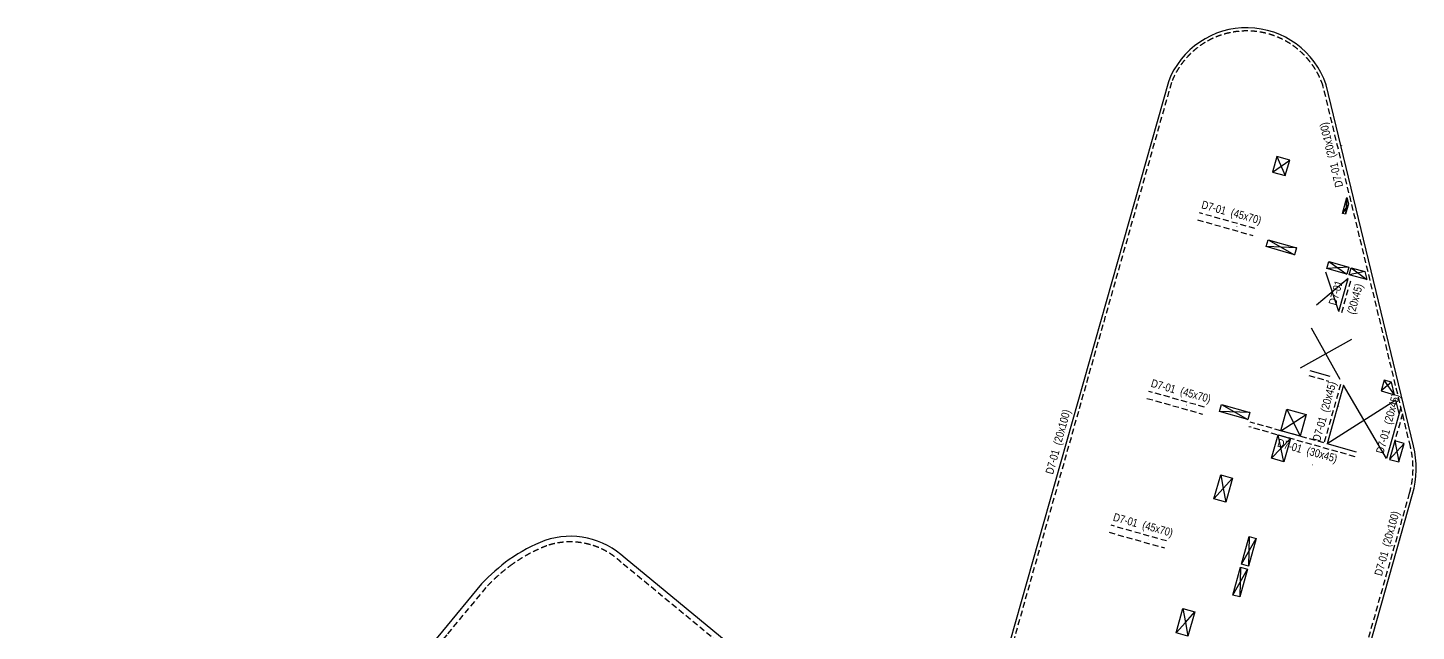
# Model space of a CAD drawing. Header units: millimetres. Extents: x 5400 to 3023951, y -127214 to 225084.
# Drawn here: x 2216568 to 2303313, y 68551 to 106284 of the extents above; entities that cross this region are included whole.
import ezdxf
from ezdxf.enums import TextEntityAlignment as Align

# ---------------------------------------------------------------- set-up
doc = ezdxf.new("R2010")
doc.units = ezdxf.units.MM
doc.header["$LTSCALE"] = 100
doc.linetypes.add('HIDDEN', pattern=[0.375, 0.25, -0.125])
for name, color, linetype in [('ccu11-Manh', 8, 'Continuous'), ('ccu12-Khuat', 9, 'HIDDEN'), ('ccu12-Lomo', 2, 'Continuous'), ('ccu12-Text', 31, 'Continuous'), ('ccu12-Thay', 7, 'Continuous')]:
    doc.layers.add(name, color=color, linetype=linetype)
doc.layers.add('ccu12-Tencaukien', color=9, linetype='Continuous', lineweight=15)
doc.styles.add('Arial Narrow', font='ARIALN.TTF')

# ---------------------------------------------------------------- blocks, each defined once
blk = doc.blocks.new('*U4')
at = {"layer": 'ccu12-Tencaukien', "color": 8, "ltscale": 10000}
blk.add_line((361, -155), (354, -155), dxfattribs=at)
at = {"layer": 'ccu12-Text', "color": 2, "style": 'Arial Narrow', "width": 0.8}
blk.add_attdef('SH', text='', height=300, dxfattribs=at).set_placement((276, 6), align=Align.BOTTOM_RIGHT)
at = {"layer": 'ccu12-Text', "color": 31, "style": 'Arial Narrow', "width": 0.8}
for tag, p in [('(', (508, -75)), ('KT', (633, -75)), (')', (963, -75))]:
    blk.add_attdef(tag, text='', height=250, dxfattribs=at).set_placement(p, align=Align.BOTTOM_LEFT)
blk = doc.blocks.new('*U16')
at = {"layer": 'ccu12-Tencaukien', "color": 8, "ltscale": 10000}
blk.add_line((361, -155), (354, -155), dxfattribs=at)
at = {"layer": 'ccu12-Text', "color": 2, "style": 'Arial Narrow', "width": 0.8}
blk.add_attdef('SH', text='', height=300, dxfattribs=at).set_placement((276, 6), align=Align.BOTTOM_RIGHT)
at = {"layer": 'ccu12-Text', "color": 31, "style": 'Arial Narrow', "width": 0.8}
for tag, p in [('(', (508, -75)), ('KT', (633, -75)), (')', (963, -75))]:
    blk.add_attdef(tag, text='', height=250, dxfattribs=at).set_placement(p, align=Align.BOTTOM_LEFT)
blk = doc.blocks.new('*U17')
at = {"layer": 'ccu12-Tencaukien', "color": 8, "ltscale": 10000}
blk.add_line((361, -155), (354, -155), dxfattribs=at)
at = {"layer": 'ccu12-Text', "color": 2, "style": 'Arial Narrow', "width": 0.8}
blk.add_attdef('SH', text='', height=300, dxfattribs=at).set_placement((276, 6), align=Align.BOTTOM_RIGHT)
at = {"layer": 'ccu12-Text', "color": 31, "style": 'Arial Narrow', "width": 0.8}
for tag, p in [('(', (508, -75)), ('KT', (633, -75)), (')', (963, -75))]:
    blk.add_attdef(tag, text='', height=250, dxfattribs=at).set_placement(p, align=Align.BOTTOM_LEFT)
blk = doc.blocks.new('*U18')
at = {"layer": 'ccu12-Tencaukien', "color": 8, "ltscale": 10000}
blk.add_line((361, -155), (354, -155), dxfattribs=at)
at = {"layer": 'ccu12-Text', "color": 2, "style": 'Arial Narrow', "width": 0.8}
blk.add_attdef('SH', text='', height=300, dxfattribs=at).set_placement((276, 6), align=Align.BOTTOM_RIGHT)
at = {"layer": 'ccu12-Text', "color": 31, "style": 'Arial Narrow', "width": 0.8}
for tag, p in [('(', (508, -75)), ('KT', (633, -75)), (')', (963, -75))]:
    blk.add_attdef(tag, text='', height=250, dxfattribs=at).set_placement(p, align=Align.BOTTOM_LEFT)
blk = doc.blocks.new('Lomo T21')
at = {"layer": 'ccu11-Manh', "ltscale": 5}
for p, q in [((71122, 86899), (71649, 85711)), ((70850, 85937), (71921, 86673)), ((70569, 81704), (72226, 80768)), ((72349, 81201), (70446, 81271)), ((67659, 71407), (69317, 70471)), ((69439, 70904), (67537, 70974)), ((22512, 56429, 0), (24675, 54060, 0)), ((24961, 54407, 0), (22225, 56082, 0)), ((26345, 53102), (27794, 51322)), ((28081, 51669, 0), (26058, 52755)), ((27350, 48744), (26075, 46101)), ((22567, 46987, 0), (24156, 48204, 0)), ((23809, 48490, 0), (22914, 46701, 0)), ((25535, 46546), (27890, 48298)), ((32706, 47848, 0), (33923, 46259, 0)), ((34210, 46606, 0), (32419, 47501, 0)), ((21066, 45168), (20172, 43378)), ((35867, 45237, 0), (37084, 43649, 0)), ((60317, 45424), (61975, 44488)), ((60317, 45424), (61975, 44488)), ((19825, 43664), (21413, 44881)), ((37371, 43996, 0), (35581, 44890, 0)), ((62097, 44921), (60195, 44991)), ((62097, 44921), (60195, 44991)), ((32356, 43183), (33891, 43472)), ((33120, 44109), (33127, 42547)), ((33095, 42508), (31369, 41988)), ((32324, 43145), (32140, 41352)), ((40689, 41258, 0), (38898, 42153, 0)), ((39185, 42500, 0), (40402, 40911, 0)), ((42066, 40831, 0), (40466, 40856, 0)), ((41102, 41627, 0), (41429, 40060)), ((16902, 40126, 0), (14957, 37064, 0)), ((47786, 39987, 0), (48691, 37305, 0)), ((14610, 37350, 0), (17249, 39840, 0)), ((20606, 37361), (19556, 39227)), ((40391, 37559, 0), (39195, 39130, 0)), ((47151, 37740, 0), (49326, 39552, 0)), ((18938, 38479), (18531, 36573)), ((19065, 38633), (21096, 37955)), ((38909, 38783, 0), (40696, 37891, 0)), ((19632, 37906), (17837, 37146)), ((19748, 37811), (19378, 35874)), ((18647, 36478), (20479, 37207)), ((43489, 35001, 0), (45167, 34198, 0)), ((44881, 33851), (43775, 35348, 0)), ((15860, 31614, 0), (13826, 32289)), ((14319, 32887), (15366, 31017)), ((8878, 30409, 0), (6932, 27347, 0)), ((6585, 27633, 0), (9225, 30123, 0)), ((56409, 27367), (57368, 27927)), ((56627, 28136), (57150, 27157)), ((52061, 25218), (52428, 24309)), ((51851, 24472), (52639, 25055)), ((2382, 22546, 0), (3970, 23762, 0)), ((3623, 24049, 0), (2729, 22259, 0)), ((10467, 21704), (8880, 21588)), ((9580, 22436), (9767, 20855)), ((4951, 21590), (5127, 19761)), ((-325, 19269), (1264, 20485)), ((917, 20772), (22, 18982)), ((4125, 20589), (5954, 20762)), ((6378, 20412), (5204, 19697)), ((6031, 20698), (5550, 19410)), ((-2776, 16300, 0), (-1188, 17517, 0)), ((-1535, 17803, 0), (-2429, 16013, 0)), ((540, 15895), (1758, 17723)), ((2105, 17436), (540, 15895)), ((-6438, 10892, 0), (-3957, 13191, 0)), ((-4304, 13477, 0), (-6091, 10606, 0)), ((-6917, 11289, 0), (-5329, 12505, 0)), ((-5676, 12792, 0), (-6570, 11002, 0))]:
    blk.add_line(p, q, dxfattribs=at)
at = {"layer": 'ccu11-Manh', "ltscale": 0.5}
for p, q in [((75489, 84346, 0), (75404, 83325, 0)), ((75587, 83943, 0), (75212, 83352, 0)), ((75614, 79997), (74240, 79913)), ((74364, 80350), (75491, 79560)), ((75759, 79956), (76733, 79209)), ((76610, 79716), (75635, 79519)), ((71371, 69760, 0), (72955, 70768, 0)), ((71752, 71108, 0), (72574, 69420, 0)), ((71551, 67824), (71193, 69499, 0)), ((71963, 69281, 0), (70781, 68041)), ((79066, 68963), (78161, 67972)), ((78487, 69127), (78740, 67808)), ((68909, 61416), (69832, 63025)), ((69399, 63148), (69342, 61293)), ((68365, 59491), (69288, 61101)), ((68855, 61223), (68798, 59369)), ((67263, 52648), (66050, 51297)), ((66820, 51079), (66493, 52865)), ((64178, 44671), (65100, 46281)), ((64667, 46403), (64611, 44549)), ((63634, 42747), (64556, 44356)), ((64123, 44479), (64067, 42624)), ((57204, 39300), (55565, 40854)), ((55280, 39844), (57490, 40311)), ((28756, 37655, 0), (30458, 35546, 0)), ((26399, 34097, 0), (27506, 36527, 0)), ((30803, 35965, 0), (28409, 37235, 0)), ((28040, 36087, 0), (25864, 34538, 0)), ((62532, 35904), (61318, 34552)), ((62088, 34335), (61762, 36121)), ((16450, 32716, 0), (17213, 33253, 0)), ((17023, 33409, 0), (16640, 32558, 0)), ((59446, 27927), (60369, 29537)), ((59936, 29659), (59879, 27805)), ((58902, 26002), (59825, 27612)), ((59392, 27734), (59335, 25880))]:
    blk.add_line(p, q, dxfattribs=at)
at = {"layer": 'ccu11-Manh'}
for p, q in [((78474, 72014, 0), (77825, 72915, 0)), ((78286, 72794, 0), (77638, 72250, 0)), ((41850, 41749, 0), (41287, 41695, 0)), ((41596, 41440, 0), (41542, 42003, 0)), ((38887, 39385, 0), (37093, 40283, 0)), ((37380, 40630, 0), (38600, 39038, 0))]:
    blk.add_line(p, q, dxfattribs=at)
at = {"layer": 'ccu11-Manh', "ltscale": 5, "elevation": 0}
for points in [[(67613, 67014), (67770, 66154), (68354, 66805)], [(67186, 65503), (67770, 66154), (67927, 65294)], [(65247, 58642), (65404, 57782), (65988, 58433)], [(64820, 57131), (65404, 57782), (65561, 56922)], [(62881, 50270), (63038, 49410), (63622, 50060)], [(62454, 48759), (63038, 49410), (63195, 48550)], [(12835, 30429), (11270, 28888), (12488, 30715)], [(10052, 27060), (11270, 28887), (9705, 27346)], [(-1024, 14354), (540, 15895), (-677, 14068)]]:
    blk.add_lwpolyline(points, dxfattribs=at)
at = {"layer": 'ccu11-Manh'}
for points in [[(17345, 33404), (18900, 34193)], [(18361, 34639), (17882, 32960)]]:
    blk.add_lwpolyline(points, dxfattribs=at)
at = {"layer": 'ccu12-Lomo', "ltscale": 0.5, "elevation": 0}
for points in [[(71921, 86673), (71122, 86899), (70850, 85937), (71649, 85711), (71921, 86673)], [(70446, 81271), (70569, 81704), (72349, 81201), (72226, 80768), (70446, 81271)], [(67537, 70974), (67659, 71407), (69439, 70904), (69317, 70471), (67537, 70974)], [(67613, 67014), (68354, 66805), (67927, 65294), (67186, 65503), (67613, 67014)], [(65247, 58642), (65988, 58433), (65561, 56922), (64820, 57131), (65247, 58642)], [(22512, 56429), (22225, 56082), (24675, 54060), (24961, 54407), (22512, 56429)], [(26345, 53102), (26058, 52755), (27794, 51322), (28080, 51669), (26345, 53102)], [(63195, 48550), (63622, 50060), (62881, 50270), (62454, 48759), (63195, 48550)], [(27350, 48744), (25535, 46546), (26075, 46101), (27890, 48298), (27350, 48744)], [(22914, 46701), (22567, 46987), (23809, 48490), (24156, 48204), (22914, 46701)], [(32706, 47848), (32419, 47501), (33923, 46259), (34210, 46606), (32706, 47848)], [(20172, 43378), (19825, 43664), (21066, 45168), (21413, 44881), (20172, 43378)], [(35867, 45237), (35581, 44890), (37084, 43649), (37371, 43996), (35867, 45237)], [(60195, 44991), (60317, 45424), (62097, 44921), (61975, 44488), (60195, 44991)], [(39185, 42500), (38898, 42153), (40402, 40911), (40689, 41258), (39185, 42500)], [(14957, 37064), (14610, 37350), (16902, 40126), (17249, 39840), (14957, 37064)], [(37093, 40283), (38600, 39038), (38887, 39385), (37380, 40630), (37093, 40283)], [(49326, 39552), (47786, 39987), (47152, 37740), (48691, 37305), (49326, 39552)], [(40696, 37891), (40409, 37544), (38909, 38783), (39195, 39130), (40696, 37891)], [(45167, 34198), (44881, 33851), (43489, 35001), (43775, 35348), (45167, 34198)], [(6932, 27347), (6585, 27633), (8878, 30409), (9225, 30123), (6932, 27347)], [(12835, 30429), (12488, 30716), (9705, 27347), (10052, 27060), (12835, 30429)], [(57150, 27157), (57368, 27927), (56627, 28136), (56409, 27367), (57150, 27157)], [(52428, 24309), (52639, 25055), (52061, 25218), (51851, 24472), (52428, 24309)], [(2729, 22259), (2382, 22546), (3623, 24049), (3970, 23762), (2729, 22259)], [(4125, 20589), (4951, 21590), (5954, 20762), (5127, 19761), (4124, 20588)], [(22, 18982), (-325, 19269), (917, 20772), (1264, 20485), (22, 18982)], [(5204, 19697), (5550, 19410), (6378, 20411), (6031, 20699), (5203, 19698)], [(-2429, 16013), (-2776, 16300), (-1535, 17803), (-1188, 17517), (-2429, 16013)], [(-677, 14068), (2105, 17436), (1758, 17723), (-1024, 14354), (-677, 14068)], [(-6091, 10606), (-6438, 10892), (-4304, 13477), (-3957, 13191), (-6091, 10606)], [(-6570, 11002), (-6917, 11289), (-5676, 12792), (-5329, 12505), (-6570, 11002)]]:
    blk.add_lwpolyline(points, dxfattribs=at)
at = {"layer": 'ccu12-Lomo', "elevation": 0}
for points in [[(75404, 83298), (75212, 83352), (75489, 84346), (75587, 83943), (75404, 83298)], [(75615, 79997), (75491, 79560), (74240, 79913), (74364, 80350), (75614, 79997)], [(75759, 79956), (76610, 79716), (76733, 79209), (75635, 79519), (75759, 79956)], [(78475, 72013), (78287, 72795), (77825, 72915), (77638, 72250), (78474, 72014)], [(72955, 70768), (72574, 69420), (71371, 69760), (71752, 71108), (72955, 70768)], [(78740, 67808), (79066, 68963), (78487, 69127), (78161, 67972), (78740, 67808)], [(69288, 61101), (68798, 59369), (68365, 59491), (68855, 61223), (69288, 61101)], [(64556, 44356), (64067, 42624), (63634, 42747), (64123, 44479), (64556, 44356)], [(41596, 41440), (41850, 41749), (41542, 42003), (41287, 41695), (41596, 41440)], [(28409, 37235), (28756, 37655), (30803, 35965), (30458, 35546), (28409, 37235)], [(28040, 36087), (27506, 36527), (25864, 34538), (26399, 34097), (28042, 36085)], [(62532, 35904), (61762, 36121), (61318, 34552), (62088, 34335), (62532, 35904)], [(17023, 33409), (17213, 33253), (16640, 32558), (16450, 32716), (17023, 33409)], [(60369, 29537), (59879, 27805), (59446, 27927), (59936, 29659), (60369, 29537)], [(59825, 27612), (59335, 25880), (58902, 26002), (59392, 27734), (59825, 27612)]]:
    blk.add_lwpolyline(points, dxfattribs=at)
blk.add_lwpolyline([(71963, 69281), (71551, 67824), (70781, 68041), (71193, 69499)], close=True, dxfattribs=at)
at = {"layer": 'ccu12-Lomo'}
for points in [[(69832, 63025), (69342, 61293), (68909, 61416), (69399, 63148), (69832, 63025)], [(65100, 46281), (64611, 44549), (64178, 44671), (64667, 46403), (65100, 46281)], [(18361, 34639), (18900, 34193), (17882, 32960), (17342, 33406), (18361, 34639)]]:
    blk.add_lwpolyline(points, dxfattribs=at)
blk.add_lwpolyline([(67263, 52648), (66820, 51079), (66050, 51297), (66493, 52865)], close=True, dxfattribs=at)
at = {"layer": 'ccu12-Lomo', "ltscale": 0.5, "elevation": 0}
for points in [[(32356, 43183), (33127, 42547), (33891, 43472), (33120, 44109)], [(32324, 43145), (33095, 42508), (32140, 41352), (31369, 41988)], [(41102, 41627), (42066, 40831), (41429, 40060), (40465, 40856)], [(19556, 39227), (21096, 37955), (20606, 37361), (19065, 38633)], [(18938, 38479), (19632, 37906), (18531, 36573), (17837, 37146)], [(19748, 37811), (20479, 37207), (19378, 35874), (18647, 36478)], [(14319, 32887), (15860, 31614), (15366, 31017), (13826, 32289)], [(8880, 21588), (9767, 20855), (10467, 21704), (9580, 22436)]]:
    blk.add_lwpolyline(points, close=True, dxfattribs=at)
at = {"layer": 'ccu12-Lomo', "ltscale": 0.5}
blk.add_lwpolyline([(57204, 39300), (57490, 40311), (55565, 40854), (55280, 39844), (57204, 39300)], dxfattribs=at)
blk = doc.blocks.new('*U193')
at = {"layer": 'ccu12-Tencaukien', "color": 8, "ltscale": 10000}
blk.add_line((361, -155), (354, -155), dxfattribs=at)
at = {"layer": 'ccu12-Text', "color": 2, "style": 'Arial Narrow', "width": 0.8}
blk.add_attdef('SH', text='', height=300, dxfattribs=at).set_placement((276, 6), align=Align.BOTTOM_RIGHT)
at = {"layer": 'ccu12-Text', "color": 31, "style": 'Arial Narrow', "width": 0.8}
for tag, p in [('(', (508, -75)), ('KT', (633, -75)), (')', (963, -75))]:
    blk.add_attdef(tag, text='', height=250, dxfattribs=at).set_placement(p, align=Align.BOTTOM_LEFT)
blk = doc.blocks.new('*U194')
at = {"layer": 'ccu12-Tencaukien', "color": 8, "ltscale": 10000}
blk.add_line((361, -155), (354, -155), dxfattribs=at)
at = {"layer": 'ccu12-Text', "color": 2, "style": 'Arial Narrow', "width": 0.8}
blk.add_attdef('SH', text='', height=300, dxfattribs=at).set_placement((276, 6), align=Align.BOTTOM_RIGHT)
at = {"layer": 'ccu12-Text', "color": 31, "style": 'Arial Narrow', "width": 0.8}
for tag, p in [('(', (508, -75)), ('KT', (633, -75)), (')', (963, -75))]:
    blk.add_attdef(tag, text='', height=250, dxfattribs=at).set_placement(p, align=Align.BOTTOM_LEFT)
blk = doc.blocks.new('*U186')
at = {"layer": 'ccu12-Tencaukien', "color": 8, "ltscale": 10000}
blk.add_line((361, -155), (354, -155), dxfattribs=at)
at = {"layer": 'ccu12-Text', "color": 2, "style": 'Arial Narrow', "width": 0.8}
blk.add_attdef('SH', text='', height=300, dxfattribs=at).set_placement((276, 6), align=Align.BOTTOM_RIGHT)
at = {"layer": 'ccu12-Text', "color": 31, "style": 'Arial Narrow', "width": 0.8}
for tag, p in [('(', (508, -75)), ('KT', (633, -75)), (')', (963, -75))]:
    blk.add_attdef(tag, text='', height=250, dxfattribs=at).set_placement(p, align=Align.BOTTOM_LEFT)

msp = doc.modelspace()

# ---------------------------------------------------------------- linework, layer by layer
at = {"layer": 'ccu11-Manh', "ltscale": 0.5}
for p, q in [((2299052.4, 90604.4), (2297072.4, 88929.8)), ((2298467.8, 88535.5), (2297657, 90998.7)), ((2299276.4, 86800.2), (2296067.4, 85005.2)), ((2298569.4, 84298.2), (2296774.4, 87507.2)), ((2301455.2, 79352.1), (2298776.5, 83927.9)), ((2302040.8, 83005.5), (2297743.1, 80270.6, 0))]:
    msp.add_line(p, q, dxfattribs=at)
at = {"layer": 'ccu12-Khuat', "ltscale": 15}
for p, q in [((2288018.1, 102856.1, 0), (2274878.1, 56361.2, 0)), ((2302951, 80097.9), (2297483.6, 102676.9, 0)), ((2293232.9, 93729.7), (2289768.6, 94708.6)), ((2289646.2, 94275.5), (2293110.6, 93296.6)), ((2298660.2, 88481.1), (2299244.9, 90550.1)), ((2296611.3, 84539.7), (2297862.3, 84186.2)), ((2290078.6, 82566.8), (2286614.3, 83545.7)), ((2298584, 83982.3, 0), (2297550.6, 80325, 0)), ((2286491.9, 83112.6), (2289956.3, 82133.7)), ((2297550.6, 80325, 0), (2292931.5, 81630.3)), ((2302451.9, 82151.3), (2301645.7, 79298.2)), ((2299489.9, 79465.3, 0), (2292849.9, 81341.6)), ((2290257, 32448.3), (2302895.7, 77176)), ((2284126.2, 74740.5), (2287590.5, 73761.5, 0)), ((2287712.9, 74194.6, 0), (2284248.5, 75173.5))]:
    msp.add_line(p, q, dxfattribs=at)
at = {"layer": 'ccu12-Khuat', "ltscale": 15, "elevation": 0}
msp.add_lwpolyline([(2269368.4, 54864.5, 0.3333055), (2267943.9, 61051.2), (2253648.2, 72857.1, 0.2787148), (2248997.4, 73898.7, 0.0632946), (2246855.8, 72746.6, 0.0533248), (2245189.4, 71280.1), (2242744.5, 68333.1), (2217334.6, 37573.1)], format="xyb", dxfattribs=at)
at = {"layer": 'ccu12-Khuat', "ltscale": 15}
for centre, radius, start, end in [((2292718.3, 101048.7, 0), 5034.9, 18.663294, 159.167695), ((2297352.8, 78742.3), 5760, 344.221226, 13.61189)]:
    msp.add_arc(centre, radius, start, end, dxfattribs=at)
at = {"layer": 'ccu12-Thay'}
for p, q in [((2287825.7, 102910.5, 0), (2274677.6, 56386.9)), ((2303145.4, 80144.9), (2297678, 102723.9, 0)), ((2298467.8, 88535.5), (2299052.4, 90604.4)), ((2297943.9, 84474.9), (2296692.9, 84828.4)), ((2298776.5, 83927.9, 0), (2297743.1, 80270.6, 0)), ((2302356, 82547.4), (2301453.2, 79352.6)), ((2302248.3, 82158.7), (2302040.8, 83005.5)), ((2299571.5, 79754, 0), (2297743.1, 80270.6, 0)), ((2290449.4, 32394), (2303088.2, 77121.6))]:
    msp.add_line(p, q, dxfattribs=at)
at = {"layer": 'ccu12-Thay', "ltscale": 0.5, "elevation": 0}
msp.add_lwpolyline([(2269838, 55095.5, 0.3137277), (2268168.2, 61319.9), (2253880.9, 73118.9, 0.2784217), (2248878.9, 74228.1, 0.0634641), (2246653.2, 73032, 0.0535105), (2244925.5, 71510.3), (2242474.9, 68556.3), (2217053, 37781.8)], format="xyb", dxfattribs=at)
at = {"layer": 'ccu12-Thay'}
for centre, radius, start, end in [((2292718.3, 101048.7, 0), 5234.9, 18.663294, 159.167695), ((2297352.8, 78742.3), 5960, 344.221226, 13.61189)]:
    msp.add_arc(centre, radius, start, end, dxfattribs=at)

# ---------------------------------------------------------------- block references
at = {"layer": 'ccu12-Lomo'}
msp.add_blockref('Lomo T21', (2223485.1, 11326.3), dxfattribs=at)
at = {"layer": 'ccu12-Tencaukien'}
ref = msp.add_blockref('*U4', (2298536.5, 98208.5, 0), dxfattribs=dict(at, xscale=1.815893337873054, yscale=1.815893337873054, zscale=1.815893337873054, rotation=103.6118897536134))
ref.add_attrib('KT', '(20x100)', dxfattribs={"color": 31, "height": 500, "rotation": 103.61189, "style": 'Arial Narrow'}).set_placement((2298427.5, 98243.9, 0), align=Align.BOTTOM_LEFT)
ref.add_attrib('SH', 'D7-01', dxfattribs={"color": 2, "height": 500, "rotation": 103.61189, "style": 'Arial Narrow'}).set_placement((2298528, 97926.2, 0), align=Align.BOTTOM_RIGHT)
ref = msp.add_blockref('*U193', (2291555.9, 94293, 0), dxfattribs=dict(at, xscale=1.815893337873054, yscale=1.815893337873054, zscale=1.815893337873054, rotation=344.2212278170489))
ref.add_attrib('KT', '(45x70)', dxfattribs={"color": 31, "height": 500, "rotation": 344.221228, "style": 'Arial Narrow'}).set_placement((2291640.2, 94370.6), align=Align.BOTTOM_LEFT)
ref.add_attrib('SH', 'D7-01', dxfattribs={"color": 2, "height": 500, "rotation": 344.221228, "style": 'Arial Narrow'}).set_placement((2291314.1, 94439), align=Align.BOTTOM_RIGHT)
ref = msp.add_blockref('*U4', (2299020.4, 90595, 0), dxfattribs=dict(at, xscale=1.815893337873054, yscale=1.815893337873054, zscale=1.815893337873054, rotation=74.21909893616227))
ref.add_attrib('KT', '(20x45)', dxfattribs={"color": 31, "height": 500, "rotation": 74.219099, "style": 'Arial Narrow'}).set_placement((2299603.9, 88288, 0), align=Align.BOTTOM_LEFT)
ref.add_attrib('SH', 'D7-01', dxfattribs={"color": 2, "height": 500, "rotation": 74.219099, "style": 'Arial Narrow'}).set_placement((2298874.4, 90353.2, 0), align=Align.BOTTOM_RIGHT)
ref = msp.add_blockref('*U194', (2288401.6, 83130.1, 0), dxfattribs=dict(at, xscale=1.815893337873054, yscale=1.815893337873054, zscale=1.815893337873054, rotation=344.2212278170489))
ref.add_attrib('KT', '(45x70)', dxfattribs={"color": 31, "height": 500, "rotation": 344.221228, "style": 'Arial Narrow'}).set_placement((2288485.9, 83207.7), align=Align.BOTTOM_LEFT)
ref.add_attrib('SH', 'D7-01', dxfattribs={"color": 2, "height": 500, "rotation": 344.221228, "style": 'Arial Narrow'}).set_placement((2288159.8, 83276.1), align=Align.BOTTOM_RIGHT)
ref = msp.add_blockref('*U17', (2298018.8, 82085.5, 0), dxfattribs=dict(at, xscale=1.815893337873054, yscale=1.815893337873054, zscale=1.815893337873054, rotation=74.21909893616227))
ref.add_attrib('KT', '(20x45)', dxfattribs={"color": 31, "height": 500, "rotation": 74.219099, "style": 'Arial Narrow'}).set_placement((2297941.1, 82169.9, 0), align=Align.BOTTOM_LEFT)
ref.add_attrib('SH', 'D7-01', dxfattribs={"color": 2, "height": 500, "rotation": 74.219099, "style": 'Arial Narrow'}).set_placement((2297872.7, 81843.7, 0), align=Align.BOTTOM_RIGHT)
ref = msp.add_blockref('*U18', (2301977.9, 81313.1, 0), dxfattribs=dict(at, xscale=1.815893337873054, yscale=1.815893337873054, zscale=1.815893337873054, rotation=74.21909893616227))
ref.add_attrib('KT', '(20x45)', dxfattribs={"color": 31, "height": 500, "rotation": 74.219099, "style": 'Arial Narrow'}).set_placement((2301900.3, 81397.5, 0), align=Align.BOTTOM_LEFT)
ref.add_attrib('SH', 'D7-01', dxfattribs={"color": 2, "height": 500, "rotation": 74.219099, "style": 'Arial Narrow'}).set_placement((2301831.9, 81071.4, 0), align=Align.BOTTOM_RIGHT)
ref = msp.add_blockref('*U4', (2281329.3, 80027.3, 0), dxfattribs=dict(at, xscale=1.815893337873054, yscale=1.815893337873054, zscale=1.815893337873054, rotation=74.21909893616227))
ref.add_attrib('KT', '(20x100)', dxfattribs={"color": 31, "height": 500, "rotation": 74.219099, "style": 'Arial Narrow'}).set_placement((2281251.7, 80111.7, 0), align=Align.BOTTOM_LEFT)
ref.add_attrib('SH', 'D7-01', dxfattribs={"color": 2, "height": 500, "rotation": 74.219099, "style": 'Arial Narrow'}).set_placement((2281183.3, 79785.5, 0), align=Align.BOTTOM_RIGHT)
ref = msp.add_blockref('*U16', (2296299.8, 79399.8, 0), dxfattribs=dict(at, xscale=1.815893337873054, yscale=1.815893337873054, zscale=1.815893337873054, rotation=344.2212278170489))
ref.add_attrib('KT', '(30x45)', dxfattribs={"color": 31, "height": 500, "rotation": 344.221228, "style": 'Arial Narrow'}).set_placement((2296384.2, 79477.5), align=Align.BOTTOM_LEFT)
ref.add_attrib('SH', 'D7-01', dxfattribs={"color": 2, "height": 500, "rotation": 344.221228, "style": 'Arial Narrow'}).set_placement((2296058, 79545.9), align=Align.BOTTOM_RIGHT)
ref = msp.add_blockref('*U186', (2286035.8, 74757.9, 0), dxfattribs=dict(at, xscale=1.815893337873054, yscale=1.815893337873054, zscale=1.815893337873054, rotation=344.2212278170489))
ref.add_attrib('KT', '(45x70)', dxfattribs={"color": 31, "height": 500, "rotation": 344.221228, "style": 'Arial Narrow'}).set_placement((2286120.2, 74835.6), align=Align.BOTTOM_LEFT)
ref.add_attrib('SH', 'D7-01', dxfattribs={"color": 2, "height": 500, "rotation": 344.221228, "style": 'Arial Narrow'}).set_placement((2285794, 74904), align=Align.BOTTOM_RIGHT)
ref = msp.add_blockref('*U4', (2301877.3, 73675.6, 0), dxfattribs=dict(at, xscale=1.815893337873054, yscale=1.815893337873054, zscale=1.815893337873054, rotation=74.21909893616227))
ref.add_attrib('KT', '(20x100)', dxfattribs={"color": 31, "height": 500, "rotation": 74.219099, "style": 'Arial Narrow'}).set_placement((2301799.7, 73760, 0), align=Align.BOTTOM_LEFT)
ref.add_attrib('SH', 'D7-01', dxfattribs={"color": 2, "height": 500, "rotation": 74.219099, "style": 'Arial Narrow'}).set_placement((2301731.2, 73433.8, 0), align=Align.BOTTOM_RIGHT)

doc.saveas('drawing.dxf')
